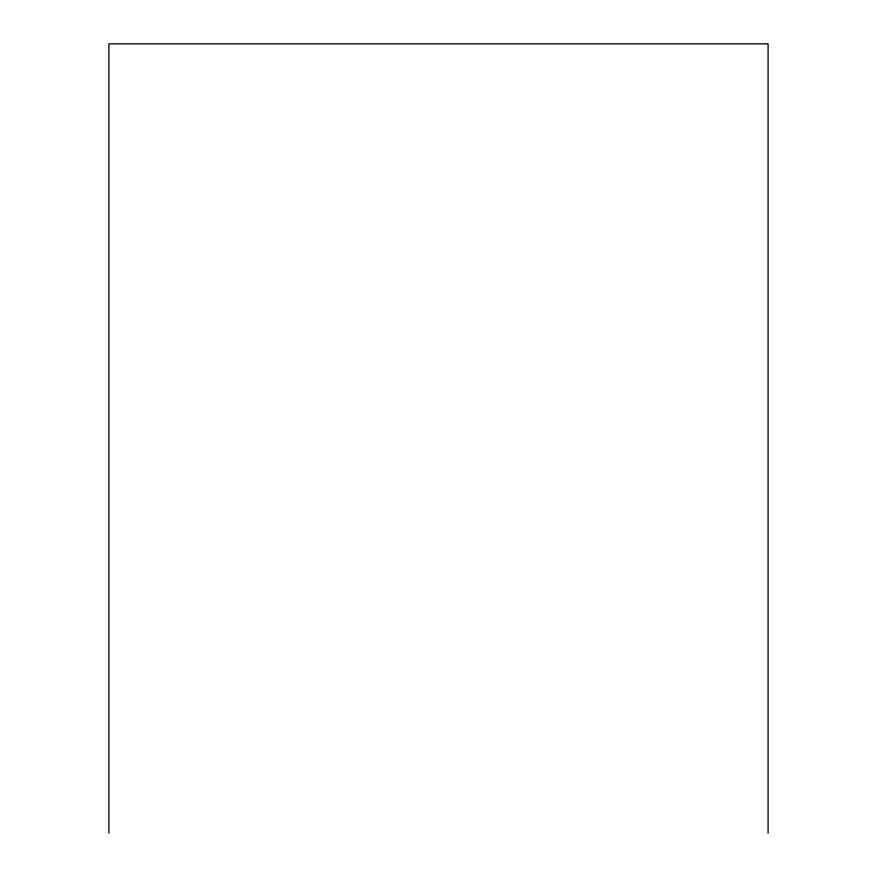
<?xml version="1.0" encoding="UTF-8"?>
<svg xmlns="http://www.w3.org/2000/svg" width="877" height="877" viewBox="0 0 877 877"><rect width="100%" height="100%" fill="white"/><g stroke="black" fill="none" stroke-linecap="round" stroke-linejoin="round"><path stroke-width="1.32" d="M768.088 833.15L768.088 43.85L108.912 43.85L108.912 833.15"/></g></svg>
